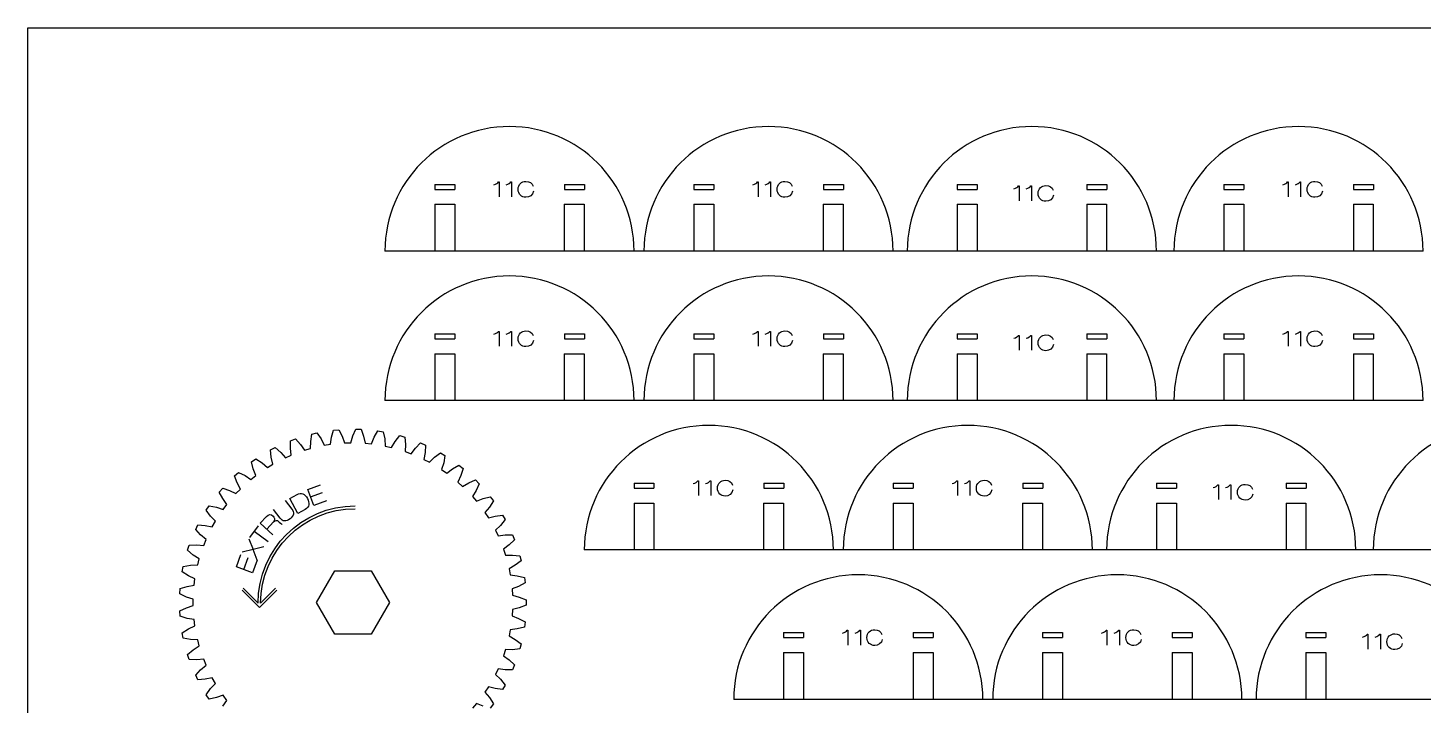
# Model space of a CAD drawing. Extents: x 0 to 610, y 0 to 305.
# Drawn here: x 0 to 280, y 168.8 to 304.8 of the extents above; entities that cross this region are included whole.
import ezdxf

# ---------------------------------------------------------------- set-up
doc = ezdxf.new("R2010")
doc.units = 0
doc.layers.add('CUTS', color=1, linetype='Continuous', true_color=0xff0000)
doc.layers.add('TEXT', color=5, linetype='Continuous', true_color=0x0000ff)
doc.layers.add('laser bed referance', color=3, linetype='Continuous', lineweight=25, true_color=0x00ff00)

msp = doc.modelspace()

# ---------------------------------------------------------------- linework, layer by layer
at = {"layer": 'CUTS', "color": 1, "lineweight": 25, "true_color": 0xff0000}
for p, q in [((81.65, 273.39), (85.65, 273.39)), ((81.65, 273.39), (81.65, 272.39)), ((81.65, 272.39), (85.65, 272.39)), ((85.65, 273.39), (85.65, 272.39)), ((107.68, 273.39), (111.68, 273.39)), ((107.68, 273.39), (107.68, 272.39)), ((107.68, 272.39), (111.68, 272.39)), ((111.68, 273.39), (111.68, 272.39)), ((133.63, 273.39), (137.63, 273.39)), ((133.63, 273.39), (133.63, 272.39)), ((133.63, 272.39), (137.63, 272.39)), ((137.63, 273.39), (137.63, 272.39)), ((159.66, 273.39), (163.66, 273.39)), ((159.66, 273.39), (159.66, 272.39)), ((159.66, 272.39), (163.66, 272.39)), ((163.66, 273.39), (163.66, 272.39)), ((186.49, 273.39), (190.49, 273.39)), ((186.49, 273.39), (186.49, 272.39)), ((186.49, 272.39), (190.49, 272.39)), ((190.49, 273.39), (190.49, 272.39)), ((212.52, 273.39), (216.52, 273.39)), ((212.52, 273.39), (212.52, 272.39)), ((212.52, 272.39), (216.52, 272.39)), ((216.52, 273.39), (216.52, 272.39)), ((240, 273.39), (244, 273.39)), ((240, 273.39), (240, 272.39)), ((240, 272.39), (244, 272.39)), ((244, 273.39), (244, 272.39)), ((266.03, 273.39), (270.03, 273.39)), ((266.03, 273.39), (266.03, 272.39)), ((266.03, 272.39), (270.03, 272.39)), ((270.03, 273.39), (270.03, 272.39)), ((81.65, 269.39), (85.65, 269.39)), ((81.65, 269.39), (81.65, 259.98)), ((85.65, 269.39), (85.65, 259.98)), ((107.65, 269.39), (111.65, 269.39)), ((107.65, 269.39), (107.65, 259.98)), ((111.65, 269.39), (111.65, 259.98)), ((133.63, 269.39), (137.63, 269.39)), ((133.63, 269.39), (133.63, 259.98)), ((137.63, 269.39), (137.63, 259.98)), ((159.63, 269.39), (163.63, 269.39)), ((159.63, 269.39), (159.63, 259.98)), ((163.63, 269.39), (163.63, 259.98)), ((186.49, 269.39), (190.49, 269.39)), ((186.49, 269.39), (186.49, 259.98)), ((190.49, 269.39), (190.49, 259.98)), ((212.49, 269.39), (216.49, 269.39)), ((212.49, 269.39), (212.49, 259.98)), ((216.49, 269.39), (216.49, 259.98)), ((240, 269.39), (244, 269.39)), ((240, 269.39), (240, 259.98)), ((244, 269.39), (244, 259.98)), ((266, 269.39), (270, 269.39)), ((266, 269.39), (266, 259.98)), ((270, 269.39), (270, 259.98)), ((280, 260), (71.65, 260)), ((81.65, 243.39), (85.65, 243.39)), ((81.65, 243.39), (81.65, 242.39)), ((81.65, 242.39), (85.65, 242.39)), ((85.65, 243.39), (85.65, 242.39)), ((107.68, 243.39), (111.68, 243.39)), ((107.68, 243.39), (107.68, 242.39)), ((107.68, 242.39), (111.68, 242.39)), ((111.68, 243.39), (111.68, 242.39)), ((133.63, 243.39), (137.63, 243.39)), ((133.63, 243.39), (133.63, 242.39)), ((133.63, 242.39), (137.63, 242.39)), ((137.63, 243.39), (137.63, 242.39)), ((159.66, 243.39), (163.66, 243.39)), ((159.66, 243.39), (159.66, 242.39)), ((159.66, 242.39), (163.66, 242.39)), ((163.66, 243.39), (163.66, 242.39)), ((186.49, 243.39), (190.49, 243.39)), ((186.49, 243.39), (186.49, 242.39)), ((186.49, 242.39), (190.49, 242.39)), ((190.49, 243.39), (190.49, 242.39)), ((212.52, 243.39), (216.52, 243.39)), ((212.52, 243.39), (212.52, 242.39)), ((212.52, 242.39), (216.52, 242.39)), ((216.52, 243.39), (216.52, 242.39)), ((240, 243.39), (244, 243.39)), ((240, 243.39), (240, 242.39)), ((240, 242.39), (244, 242.39)), ((244, 243.39), (244, 242.39)), ((266.03, 243.39), (270.03, 243.39)), ((266.03, 243.39), (266.03, 242.39)), ((266.03, 242.39), (270.03, 242.39)), ((270.03, 243.39), (270.03, 242.39)), ((81.65, 239.39), (85.65, 239.39)), ((81.65, 239.39), (81.65, 229.98)), ((85.65, 239.39), (85.65, 229.98)), ((107.65, 239.39), (111.65, 239.39)), ((107.65, 239.39), (107.65, 229.98)), ((111.65, 239.39), (111.65, 229.98)), ((133.63, 239.39), (137.63, 239.39)), ((133.63, 239.39), (133.63, 229.98)), ((137.63, 239.39), (137.63, 229.98)), ((159.63, 239.39), (163.63, 239.39)), ((159.63, 239.39), (159.63, 229.98)), ((163.63, 239.39), (163.63, 229.98)), ((186.49, 239.39), (190.49, 239.39)), ((186.49, 239.39), (186.49, 229.98)), ((190.49, 239.39), (190.49, 229.98)), ((212.49, 239.39), (216.49, 239.39)), ((212.49, 239.39), (212.49, 229.98)), ((216.49, 239.39), (216.49, 229.98)), ((240, 239.39), (244, 239.39)), ((240, 239.39), (240, 229.98)), ((244, 239.39), (244, 229.98)), ((266, 239.39), (270, 239.39)), ((266, 239.39), (266, 229.98)), ((270, 239.39), (270, 229.98)), ((280, 230), (71.65, 230)), ((121.65, 213.39), (125.65, 213.39)), ((121.65, 213.39), (121.65, 212.39)), ((125.65, 213.39), (125.65, 212.39)), ((147.68, 213.39), (151.68, 213.39)), ((147.68, 213.39), (147.68, 212.39)), ((151.68, 213.39), (151.68, 212.39)), ((173.63, 213.39), (177.63, 213.39)), ((173.63, 213.39), (173.63, 212.39)), ((177.63, 213.39), (177.63, 212.39)), ((199.66, 213.39), (203.66, 213.39)), ((199.66, 213.39), (199.66, 212.39)), ((203.66, 213.39), (203.66, 212.39)), ((226.49, 213.39), (230.49, 213.39)), ((226.49, 213.39), (226.49, 212.39)), ((230.49, 213.39), (230.49, 212.39)), ((252.52, 213.39), (256.52, 213.39)), ((252.52, 213.39), (252.52, 212.39)), ((256.52, 213.39), (256.52, 212.39)), ((121.65, 212.39), (125.65, 212.39)), ((147.68, 212.39), (151.68, 212.39)), ((173.63, 212.39), (177.63, 212.39)), ((199.66, 212.39), (203.66, 212.39)), ((226.49, 212.39), (230.49, 212.39)), ((252.52, 212.39), (256.52, 212.39)), ((121.65, 209.39), (125.65, 209.39)), ((121.65, 209.39), (121.65, 199.98)), ((125.65, 209.39), (125.65, 199.98)), ((147.65, 209.39), (151.65, 209.39)), ((147.65, 209.39), (147.65, 199.98)), ((151.65, 209.39), (151.65, 199.98)), ((173.63, 209.39), (177.63, 209.39)), ((173.63, 209.39), (173.63, 199.98)), ((177.63, 209.39), (177.63, 199.98)), ((199.63, 209.39), (203.63, 209.39)), ((199.63, 209.39), (199.63, 199.98)), ((203.63, 209.39), (203.63, 199.98)), ((226.49, 209.39), (230.49, 209.39)), ((226.49, 209.39), (226.49, 199.98)), ((230.49, 209.39), (230.49, 199.98)), ((252.49, 209.39), (256.49, 209.39)), ((252.49, 209.39), (252.49, 199.98)), ((256.49, 209.39), (256.49, 199.98)), ((320, 200), (111.65, 200)), ((151.65, 183.39), (155.65, 183.39)), ((151.65, 183.39), (151.65, 182.39)), ((151.65, 182.39), (155.65, 182.39)), ((155.65, 183.39), (155.65, 182.39)), ((177.68, 183.39), (181.68, 183.39)), ((177.68, 183.39), (177.68, 182.39)), ((177.68, 182.39), (181.68, 182.39)), ((181.68, 183.39), (181.68, 182.39)), ((203.63, 183.39), (207.63, 183.39)), ((203.63, 183.39), (203.63, 182.39)), ((203.63, 182.39), (207.63, 182.39)), ((207.63, 183.39), (207.63, 182.39)), ((229.66, 183.39), (233.66, 183.39)), ((229.66, 183.39), (229.66, 182.39)), ((229.66, 182.39), (233.66, 182.39)), ((233.66, 183.39), (233.66, 182.39)), ((256.49, 183.39), (260.49, 183.39)), ((256.49, 183.39), (256.49, 182.39)), ((256.49, 182.39), (260.49, 182.39)), ((260.49, 183.39), (260.49, 182.39)), ((151.65, 179.39), (155.65, 179.39)), ((151.65, 179.39), (151.65, 169.98)), ((155.65, 179.39), (155.65, 169.98)), ((177.65, 179.39), (181.65, 179.39)), ((177.65, 179.39), (177.65, 169.98)), ((181.65, 179.39), (181.65, 169.98)), ((203.63, 179.39), (207.63, 179.39)), ((203.63, 179.39), (203.63, 169.98)), ((207.63, 179.39), (207.63, 169.98)), ((229.63, 179.39), (233.63, 179.39)), ((229.63, 179.39), (229.63, 169.98)), ((233.63, 179.39), (233.63, 169.98)), ((256.49, 179.39), (260.49, 179.39)), ((256.49, 179.39), (256.49, 169.98)), ((260.49, 179.39), (260.49, 169.98)), ((350, 170), (141.65, 170))]:
    msp.add_line(p, q, dxfattribs=at)
for points in [[(39.1, 168.64), (39.93, 169.79), (39.16, 170.82), (37.82, 170.35), (36.37, 170.06), (35.79, 170.94), (36.65, 172.15), (37.62, 173.19), (36.99, 174.3), (35.6, 174.02), (34.13, 173.91), (33.67, 174.86), (34.67, 175.95), (35.76, 176.85), (35.28, 178.04), (33.87, 177.93), (32.39, 178.01), (32.06, 179.02), (33.19, 179.96), (34.39, 180.73), (34.07, 181.96), (32.65, 182.04), (31.19, 182.31), (30.99, 183.34), (32.24, 184.14), (33.53, 184.74), (33.36, 186.01), (31.97, 186.26), (30.56, 186.72), (30.49, 187.77), (31.83, 188.4), (33.18, 188.83), (33.18, 190.11), (31.83, 190.54), (30.49, 191.17), (30.56, 192.23), (31.97, 192.68), (33.36, 192.94), (33.53, 194.2), (32.24, 194.8), (30.99, 195.6), (31.19, 196.64), (32.65, 196.91), (34.07, 196.98), (34.39, 198.22), (33.19, 198.98), (32.06, 199.93), (32.39, 200.93), (33.87, 201.01), (35.28, 200.9), (35.76, 202.09), (34.67, 203), (33.67, 204.08), (34.13, 205.04), (35.6, 204.93), (36.99, 204.64), (37.62, 205.75), (36.65, 206.79), (35.79, 208), (36.37, 208.88), (37.82, 208.59), (39.16, 208.13), (39.93, 209.15), (39.1, 210.31), (38.41, 211.61), (39.09, 212.42), (40.49, 211.94), (41.76, 211.31), (42.65, 212.22), (41.98, 213.47), (41.46, 214.86), (42.24, 215.57), (43.57, 214.91), (44.75, 214.13), (45.75, 214.92), (45.24, 216.25), (44.9, 217.69), (45.76, 218.29), (47, 217.48), (48.07, 216.54), (49.16, 217.21), (48.83, 218.59), (48.67, 220.06), (49.61, 220.55), (50.73, 219.58), (51.67, 218.51), (52.84, 219.03), (52.69, 220.44), (52.72, 221.92), (53.71, 222.29), (54.7, 221.18), (55.5, 220.01), (56.72, 220.37), (56.75, 221.79), (56.97, 223.26), (58, 223.49), (58.84, 222.27), (59.48, 221), (60.74, 221.21), (60.95, 222.61), (61.36, 224.03), (62.41, 224.14), (63.09, 222.82), (63.56, 221.48), (64.84, 221.52), (65.23, 222.89), (65.81, 224.25), (66.87, 224.21), (67.37, 222.82), (67.67, 221.43), (68.94, 221.31), (69.5, 222.61), (70.25, 223.88), (71.3, 223.72), (71.61, 222.27), (71.73, 220.86), (72.98, 220.57), (73.7, 221.79), (74.61, 222.96), (75.63, 222.66), (75.76, 221.18), (75.69, 219.76), (76.89, 219.32), (77.77, 220.44), (78.82, 221.48), (79.79, 221.06), (79.72, 219.58), (79.48, 218.18), (80.61, 217.59), (81.62, 218.59), (82.8, 219.48), (83.7, 218.94), (83.45, 217.48), (83.03, 216.12), (84.08, 215.39), (85.21, 216.25), (86.49, 216.99), (87.32, 216.33), (86.89, 214.91), (86.3, 213.62), (87.24, 212.76), (88.47, 213.47), (89.84, 214.04), (90.57, 213.28), (89.96, 211.94), (89.21, 210.73), (90.04, 209.76), (91.35, 210.31), (92.78, 210.69), (93.41, 209.85), (92.63, 208.59), (91.73, 207.49), (92.43, 206.42), (93.8, 206.79), (95.27, 207), (95.78, 206.08), (94.85, 204.93), (93.82, 203.95), (94.37, 202.8), (95.78, 203), (97.26, 203.01), (97.66, 202.03), (96.58, 201.01), (95.44, 200.18), (95.84, 198.96), (97.26, 198.98), (98.73, 198.8), (99, 197.78), (97.8, 196.91), (96.56, 196.22), (96.8, 194.97), (98.21, 194.8), (99.65, 194.44), (99.78, 193.39), (98.49, 192.68), (97.16, 192.16), (97.25, 190.89), (98.62, 190.54), (100, 190)], [(61.58, 183.12), (57.91, 189.47), (61.58, 195.82), (68.91, 195.82), (72.58, 189.47), (68.91, 183.12), (61.58, 183.12), (61.58, 183.12)], [(100, 190), (100, 188.94), (98.62, 188.4), (97.25, 188.06), (97.16, 186.78), (98.49, 186.26), (99.78, 185.55), (99.65, 184.5), (98.21, 184.14), (96.8, 183.97), (96.56, 182.72), (97.8, 182.04), (99, 181.16), (98.73, 180.14), (97.26, 179.96), (95.84, 179.98), (95.44, 178.77), (96.58, 177.93), (97.66, 176.91), (97.26, 175.93), (95.78, 175.95), (94.37, 176.14), (93.82, 174.99), (94.85, 174.02), (95.78, 172.87), (95.27, 171.95), (93.8, 172.15), (92.43, 172.53), (91.73, 171.46), (92.63, 170.35), (93.41, 169.1), (92.78, 168.25)], [(91.35, 168.64), (90.04, 169.19), (89.21, 168.21)]]:
    msp.add_lwpolyline(points, dxfattribs=at)
for points in [[(96.65, 285), (82.85, 285), (71.65, 273.81), (71.65, 260)], [(121.65, 260), (121.65, 273.81), (110.46, 285), (96.65, 285)], [(148.63, 285), (134.82, 285), (123.63, 273.81), (123.63, 260)], [(173.63, 260), (173.63, 273.81), (162.44, 285), (148.63, 285)], [(201.49, 285), (187.68, 285), (176.49, 273.81), (176.49, 260)], [(226.49, 260), (226.49, 273.81), (215.29, 285), (201.49, 285)], [(255, 285), (241.19, 285), (230, 273.81), (230, 260)], [(280, 260), (280, 273.81), (268.81, 285), (255, 285)], [(96.65, 255), (82.85, 255), (71.65, 243.81), (71.65, 230)], [(121.65, 230), (121.65, 243.81), (110.46, 255), (96.65, 255)], [(148.63, 255), (134.82, 255), (123.63, 243.81), (123.63, 230)], [(173.63, 230), (173.63, 243.81), (162.44, 255), (148.63, 255)], [(201.49, 255), (187.68, 255), (176.49, 243.81), (176.49, 230)], [(226.49, 230), (226.49, 243.81), (215.29, 255), (201.49, 255)], [(255, 255), (241.19, 255), (230, 243.81), (230, 230)], [(280, 230), (280, 243.81), (268.81, 255), (255, 255)], [(136.65, 225), (122.85, 225), (111.65, 213.81), (111.65, 200)], [(161.65, 200), (161.65, 213.81), (150.46, 225), (136.65, 225)], [(188.63, 225), (174.82, 225), (163.63, 213.81), (163.63, 200)], [(213.63, 200), (213.63, 213.81), (202.44, 225), (188.63, 225)], [(241.49, 225), (227.68, 225), (216.49, 213.81), (216.49, 200)], [(266.49, 200), (266.49, 213.81), (255.29, 225), (241.49, 225)], [(295, 225), (281.19, 225), (270, 213.81), (270, 200)], [(166.65, 195), (152.85, 195), (141.65, 183.81), (141.65, 170)], [(191.65, 170), (191.65, 183.81), (180.46, 195), (166.65, 195)], [(218.63, 195), (204.82, 195), (193.63, 183.81), (193.63, 170)], [(243.63, 170), (243.63, 183.81), (232.44, 195), (218.63, 195)], [(271.49, 195), (257.68, 195), (246.49, 183.81), (246.49, 170)], [(296.49, 170), (296.49, 183.81), (285.29, 195), (271.49, 195)]]:
    msp.add_open_spline(points, degree=3, dxfattribs=at)
at = {"layer": 'laser bed referance'}
for p, q in [((0, 304.8), (609.6, 304.8)), ((0, 0), (0, 304.8))]:
    msp.add_line(p, q, dxfattribs=at)
at = {"layer": 'TEXT', "color": 5, "lineweight": 25, "true_color": 0x0000ff}
for points in [[(94.45, 273.88), (94.56, 273.88), (94.56, 270.9)], [(96.95, 273.88), (97.06, 273.88), (97.06, 270.9)], [(146.43, 273.88), (146.54, 273.88), (146.54, 270.9)], [(148.93, 273.88), (149.04, 273.88), (149.04, 270.9)], [(198.81, 273.07), (198.92, 273.07), (198.92, 270.09)], [(201.31, 273.07), (201.42, 273.07), (201.42, 270.09)], [(252.8, 273.88), (252.91, 273.88), (252.91, 270.9)], [(255.3, 273.88), (255.41, 273.88), (255.41, 270.9)], [(94.45, 243.88), (94.56, 243.88), (94.56, 240.9)], [(96.95, 243.88), (97.06, 243.88), (97.06, 240.9)], [(146.43, 243.88), (146.54, 243.88), (146.54, 240.9)], [(148.93, 243.88), (149.04, 243.88), (149.04, 240.9)], [(252.8, 243.88), (252.91, 243.88), (252.91, 240.9)], [(255.3, 243.88), (255.41, 243.88), (255.41, 240.9)], [(198.81, 243.07), (198.92, 243.07), (198.92, 240.09)], [(201.31, 243.07), (201.42, 243.07), (201.42, 240.09)], [(59.9, 209.87), (57.37, 208.94), (56.19, 212.16), (58.7, 213.07)], [(134.45, 213.88), (134.56, 213.88), (134.56, 210.9)], [(136.95, 213.88), (137.06, 213.88), (137.06, 210.9)], [(186.43, 213.88), (186.54, 213.88), (186.54, 210.9)], [(188.93, 213.88), (189.04, 213.88), (189.04, 210.9)], [(238.81, 213.07), (238.92, 213.07), (238.92, 210.09)], [(241.31, 213.07), (241.42, 213.07), (241.42, 210.09)], [(52.55, 210.35), (54.02, 211.14)], [(55.65, 208.14), (54.19, 207.34), (52.55, 210.35), (52.55, 210.35)], [(56.74, 210.66), (59.14, 211.54)], [(50.6, 206.39), (49.28, 208.11)], [(51.65, 209.93), (52.97, 208.2)], [(44.56, 202.47), (46.3, 204.86)], [(49.14, 203.02), (46.62, 205.34), (47.89, 206.72)], [(49.27, 205.64), (49.27, 205.63), (47.92, 204.14)], [(44.33, 202.24), (45.2, 200.09)], [(48.2, 201.65), (45.44, 203.67)], [(45.99, 197.97), (45.09, 195.43), (41.86, 196.58), (42.76, 199.09)], [(45.99, 197.97), (45.2, 200.09), (42.97, 199.57)], [(47.35, 200.62), (45.2, 200.09)], [(43.36, 196.05), (44.22, 198.45)], [(49.94, 191.95), (46.46, 188.47), (42.98, 191.95)], [(43.21, 192.33), (46.21, 189.33)], [(49.7, 192.32), (46.71, 189.33)], [(164.45, 183.88), (164.56, 183.88), (164.56, 180.9)], [(166.95, 183.88), (167.06, 183.88), (167.06, 180.9)], [(216.43, 183.88), (216.54, 183.88), (216.54, 180.9)], [(218.93, 183.88), (219.04, 183.88), (219.04, 180.9)], [(268.81, 183.07), (268.92, 183.07), (268.92, 180.09)], [(271.31, 183.07), (271.42, 183.07), (271.42, 180.09)]]:
    msp.add_lwpolyline(points, dxfattribs=at)
for points in [[(93.51, 273.32), (93.97, 273.43), (94.28, 273.67), (94.45, 273.88)], [(96.01, 273.32), (96.47, 273.43), (96.78, 273.67), (96.95, 273.88)], [(98.38, 272.39), (98.38, 273.39), (99.08, 273.97), (99.94, 273.97)], [(99.94, 270.81), (99.08, 270.81), (98.38, 271.39), (98.38, 272.39)], [(99.94, 273.97), (100.66, 273.97), (101.22, 273.68), (101.38, 273.02)], [(101.46, 272.03), (101.37, 271.22), (100.64, 270.81), (99.94, 270.81)], [(145.49, 273.32), (145.95, 273.43), (146.25, 273.67), (146.43, 273.88)], [(147.99, 273.32), (148.45, 273.43), (148.75, 273.67), (148.93, 273.88)], [(150.35, 272.39), (150.35, 273.39), (151.05, 273.97), (151.92, 273.97)], [(151.92, 270.81), (151.05, 270.81), (150.35, 271.39), (150.35, 272.39)], [(151.92, 273.97), (152.63, 273.97), (153.2, 273.68), (153.36, 273.02)], [(153.43, 272.03), (153.34, 271.22), (152.62, 270.81), (151.92, 270.81)], [(197.87, 272.5), (198.33, 272.62), (198.63, 272.86), (198.81, 273.07)], [(200.37, 272.5), (200.83, 272.62), (201.14, 272.86), (201.31, 273.07)], [(202.74, 271.58), (202.74, 272.57), (203.44, 273.15), (204.3, 273.15)], [(204.3, 273.15), (205.02, 273.15), (205.58, 272.86), (205.74, 272.21)], [(251.86, 273.32), (252.32, 273.43), (252.62, 273.67), (252.8, 273.88)], [(254.36, 273.32), (254.82, 273.43), (255.12, 273.67), (255.3, 273.88)], [(256.72, 272.39), (256.72, 273.39), (257.42, 273.97), (258.29, 273.97)], [(258.29, 270.81), (257.42, 270.81), (256.72, 271.39), (256.72, 272.39)], [(258.29, 273.97), (259, 273.97), (259.57, 273.68), (259.73, 273.02)], [(259.8, 272.03), (259.71, 271.22), (258.99, 270.81), (258.29, 270.81)], [(204.3, 270), (203.44, 270), (202.74, 270.58), (202.74, 271.58)], [(205.82, 271.21), (205.73, 270.4), (205, 270), (204.3, 270)], [(93.51, 243.32), (93.97, 243.43), (94.28, 243.67), (94.45, 243.88)], [(96.01, 243.32), (96.47, 243.43), (96.78, 243.67), (96.95, 243.88)], [(98.38, 242.39), (98.38, 243.39), (99.08, 243.97), (99.94, 243.97)], [(99.94, 243.97), (100.66, 243.97), (101.22, 243.68), (101.38, 243.02)], [(145.49, 243.32), (145.95, 243.43), (146.25, 243.67), (146.43, 243.88)], [(147.99, 243.32), (148.45, 243.43), (148.75, 243.67), (148.93, 243.88)], [(150.35, 242.39), (150.35, 243.39), (151.05, 243.97), (151.92, 243.97)], [(151.92, 243.97), (152.63, 243.97), (153.2, 243.68), (153.36, 243.02)], [(251.86, 243.32), (252.32, 243.43), (252.62, 243.67), (252.8, 243.88)], [(254.36, 243.32), (254.82, 243.43), (255.12, 243.67), (255.3, 243.88)], [(256.72, 242.39), (256.72, 243.39), (257.42, 243.97), (258.29, 243.97)], [(258.29, 243.97), (259, 243.97), (259.57, 243.68), (259.73, 243.02)], [(99.94, 240.81), (99.08, 240.81), (98.38, 241.39), (98.38, 242.39)], [(101.46, 242.03), (101.37, 241.22), (100.64, 240.81), (99.94, 240.81)], [(151.92, 240.81), (151.05, 240.81), (150.35, 241.39), (150.35, 242.39)], [(153.43, 242.03), (153.34, 241.22), (152.62, 240.81), (151.92, 240.81)], [(197.87, 242.5), (198.33, 242.62), (198.63, 242.86), (198.81, 243.07)], [(200.37, 242.5), (200.83, 242.62), (201.14, 242.86), (201.31, 243.07)], [(202.74, 241.58), (202.74, 242.57), (203.44, 243.15), (204.3, 243.15)], [(204.3, 240), (203.44, 240), (202.74, 240.58), (202.74, 241.58)], [(204.3, 243.15), (205.02, 243.15), (205.58, 242.86), (205.74, 242.21)], [(205.82, 241.21), (205.73, 240.4), (205, 240), (204.3, 240)], [(258.29, 240.81), (257.42, 240.81), (256.72, 241.39), (256.72, 242.39)], [(259.8, 242.03), (259.71, 241.22), (258.99, 240.81), (258.29, 240.81)], [(133.51, 213.32), (133.97, 213.43), (134.28, 213.67), (134.45, 213.88)], [(136.01, 213.32), (136.47, 213.43), (136.78, 213.67), (136.95, 213.88)], [(138.38, 212.39), (138.38, 213.39), (139.08, 213.97), (139.94, 213.97)], [(139.94, 213.97), (140.66, 213.97), (141.22, 213.68), (141.38, 213.02)], [(185.49, 213.32), (185.95, 213.43), (186.25, 213.67), (186.43, 213.88)], [(187.99, 213.32), (188.45, 213.43), (188.75, 213.67), (188.93, 213.88)], [(190.35, 212.39), (190.35, 213.39), (191.05, 213.97), (191.92, 213.97)], [(191.92, 213.97), (192.63, 213.97), (193.2, 213.68), (193.36, 213.02)], [(237.87, 212.5), (238.33, 212.62), (238.63, 212.86), (238.81, 213.07)], [(240.37, 212.5), (240.83, 212.62), (241.14, 212.86), (241.31, 213.07)], [(242.74, 211.58), (242.74, 212.57), (243.44, 213.15), (244.3, 213.15)], [(244.3, 213.15), (245.02, 213.15), (245.58, 212.86), (245.74, 212.21)], [(54.02, 211.14), (54.85, 211.6), (55.6, 211.22), (56.09, 210.32)], [(56.09, 210.32), (56.58, 209.43), (56.48, 208.59), (55.65, 208.14)], [(139.94, 210.81), (139.08, 210.81), (138.38, 211.39), (138.38, 212.39)], [(141.46, 212.03), (141.37, 211.22), (140.64, 210.81), (139.94, 210.81)], [(191.92, 210.81), (191.05, 210.81), (190.35, 211.39), (190.35, 212.39)], [(193.43, 212.03), (193.34, 211.22), (192.62, 210.81), (191.92, 210.81)], [(244.3, 210), (243.44, 210), (242.74, 210.58), (242.74, 211.58)], [(245.82, 211.21), (245.73, 210.4), (245, 210), (244.3, 210)], [(46.21, 189.33), (46.21, 200.08), (54.93, 208.83), (65.67, 208.83)], [(46.71, 189.33), (46.71, 199.77), (55.23, 208.28), (65.67, 208.28)], [(47.89, 206.72), (48.36, 207.23), (48.77, 207.2), (49.22, 206.79)], [(52.97, 208.2), (53.51, 207.5), (53.38, 206.85), (52.6, 206.24)], [(49.22, 206.79), (49.46, 206.57), (49.65, 206.1), (49.27, 205.64)], [(49.27, 205.63), (49.63, 206.01), (49.97, 206.01), (50.32, 205.7)], [(50.32, 205.7), (50.41, 205.61), (50.92, 205.16), (51.06, 205.11)], [(52.6, 206.24), (51.81, 205.64), (51.14, 205.68), (50.6, 206.39)], [(163.51, 183.32), (163.97, 183.43), (164.28, 183.67), (164.45, 183.88)], [(166.01, 183.32), (166.47, 183.43), (166.78, 183.67), (166.95, 183.88)], [(168.38, 182.39), (168.38, 183.39), (169.08, 183.97), (169.94, 183.97)], [(169.94, 180.81), (169.08, 180.81), (168.38, 181.39), (168.38, 182.39)], [(169.94, 183.97), (170.66, 183.97), (171.22, 183.68), (171.38, 183.02)], [(171.46, 182.03), (171.37, 181.22), (170.64, 180.81), (169.94, 180.81)], [(215.49, 183.32), (215.95, 183.43), (216.25, 183.67), (216.43, 183.88)], [(217.99, 183.32), (218.45, 183.43), (218.75, 183.67), (218.93, 183.88)], [(220.35, 182.39), (220.35, 183.39), (221.05, 183.97), (221.92, 183.97)], [(221.92, 180.81), (221.05, 180.81), (220.35, 181.39), (220.35, 182.39)], [(221.92, 183.97), (222.63, 183.97), (223.2, 183.68), (223.36, 183.02)], [(223.43, 182.03), (223.34, 181.22), (222.62, 180.81), (221.92, 180.81)], [(267.87, 182.5), (268.33, 182.62), (268.63, 182.86), (268.81, 183.07)], [(270.37, 182.5), (270.83, 182.62), (271.14, 182.86), (271.31, 183.07)], [(272.74, 181.58), (272.74, 182.57), (273.44, 183.15), (274.3, 183.15)], [(274.3, 183.15), (275.02, 183.15), (275.58, 182.86), (275.74, 182.21)], [(274.3, 180), (273.44, 180), (272.74, 180.58), (272.74, 181.58)], [(275.82, 181.21), (275.73, 180.4), (275, 180), (274.3, 180)]]:
    msp.add_open_spline(points, degree=3, dxfattribs=at)

doc.saveas('drawing.dxf')
